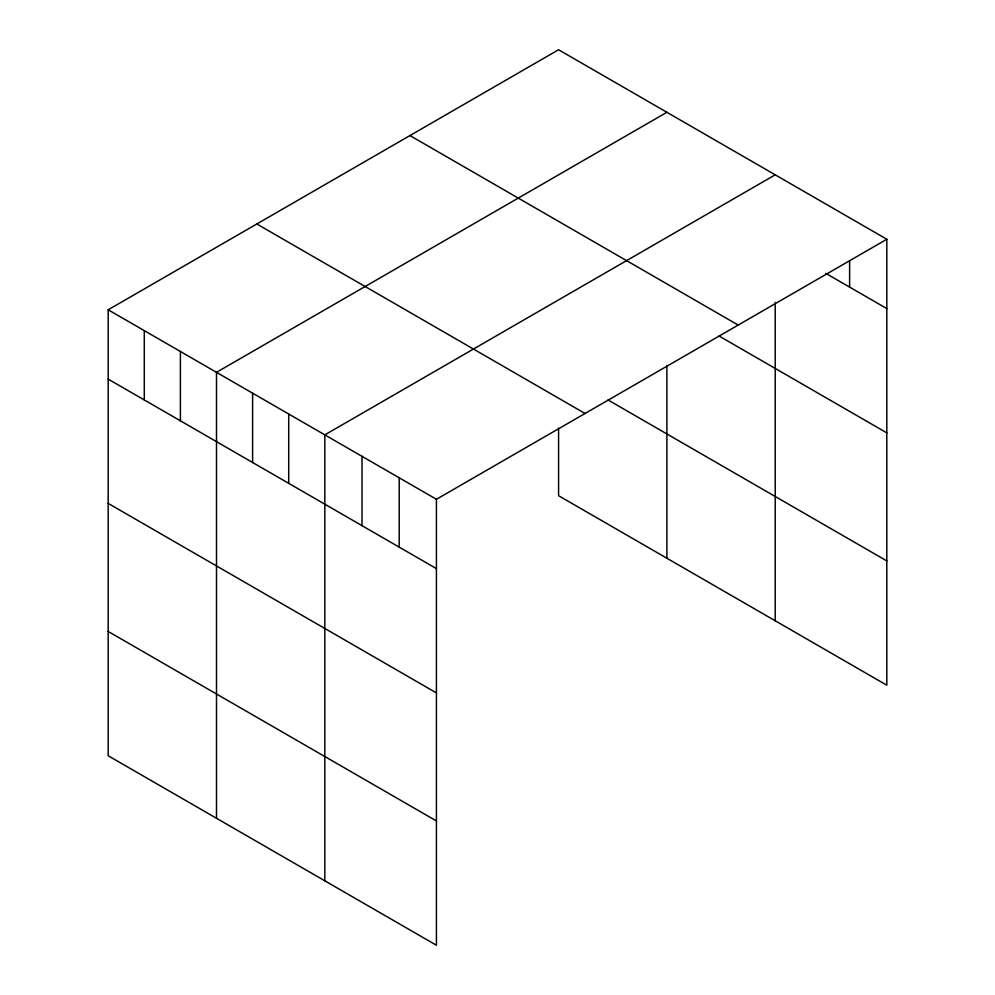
<?xml version="1.0" encoding="UTF-8"?>
<svg xmlns="http://www.w3.org/2000/svg" width="995" height="995" viewBox="0 0 995 995"><rect width="100%" height="100%" fill="white"/><g stroke="black" fill="none" stroke-linecap="round" stroke-linejoin="round"><path stroke-width="1.49" d="M886.819 239.26L436.419 499.291L436.419 945.25L108.181 755.74L108.181 309.793L558.581 49.75L886.819 239.26L886.819 685.207L558.581 495.709L558.581 428.186M666.899 112.286L216.5 372.329L216.5 818.276M775.217 174.821L324.818 434.865L324.818 880.824M825.701 273.302L886.819 308.574M409.952 135.569L738.19 325.067M719.049 336.012L886.819 432.862M608.057 399.978L886.819 560.919M256.809 223.975L585.048 413.485M108.181 309.793L436.419 499.291M108.181 379.107L436.419 568.618M108.181 503.395L436.419 692.906M108.181 631.452L436.419 820.962M849.618 260.914L849.618 287.107M775.217 302.455L775.217 620.78M666.899 365.352L666.899 558.245M399.219 477.824L399.219 547.138M362.018 456.344L362.018 525.658M288.712 414.019L288.712 483.346M252.606 393.174L252.606 462.501M180.393 351.484L180.393 420.798M144.287 330.638L144.287 399.953"/></g></svg>
